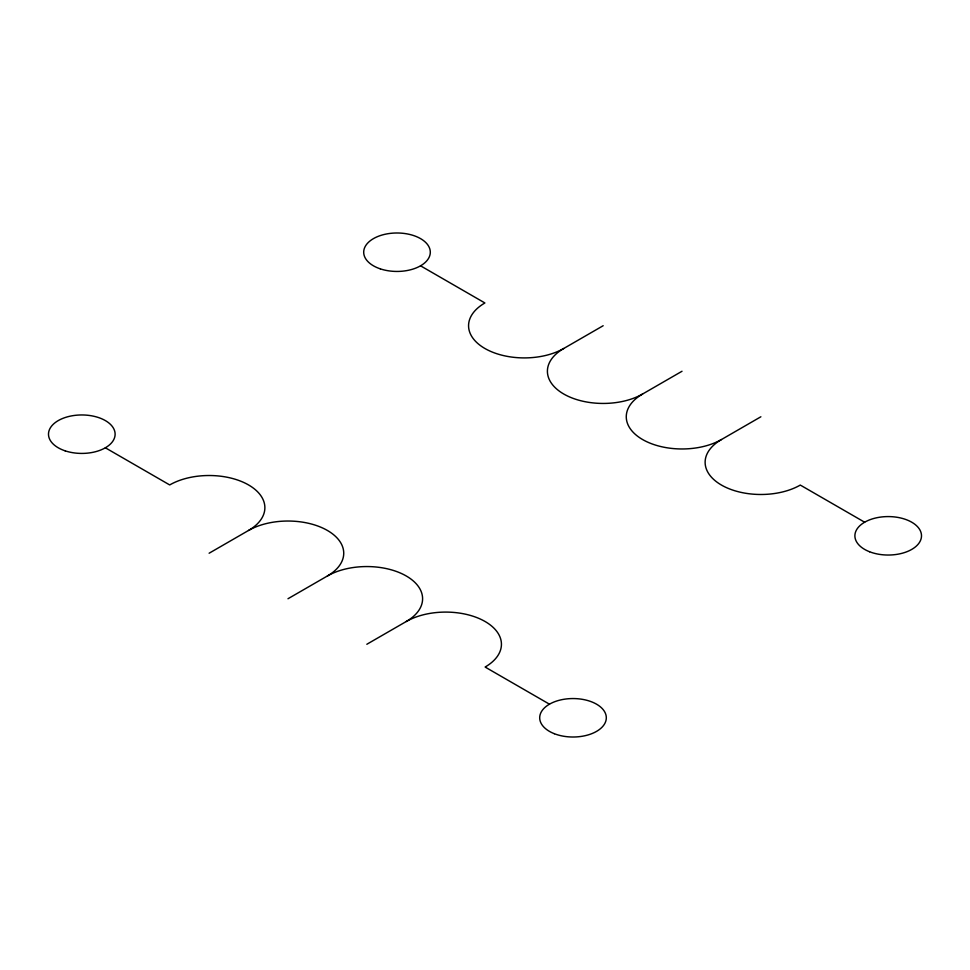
<?xml version="1.0" encoding="UTF-8"?>
<svg xmlns="http://www.w3.org/2000/svg" width="970" height="970" viewBox="0 0 970 970"><rect width="100%" height="100%" fill="white"/><g stroke="black" fill="none" stroke-linecap="round" stroke-linejoin="round"><path stroke-width="1.45" d="M209.12 553.227L248.55 530.457A55.763 32.192 0 0 1 327.399 530.457A55.763 32.192 0 0 1 327.399 575.986L287.981 598.745M420.543 265.816L484.891 302.967A55.763 32.192 0 0 0 484.891 348.485A55.763 32.192 0 0 0 563.74 348.485L603.17 325.726M563.74 348.485A55.763 32.192 0 0 0 563.74 394.014A55.763 32.192 0 0 0 642.601 394.014L682.019 371.255M366.83 644.274L406.26 621.515A55.763 32.192 0 0 1 485.109 621.515A55.763 32.192 0 0 1 485.109 667.033M642.601 394.014A55.763 32.192 0 0 0 642.601 439.543A55.763 32.192 0 0 0 721.45 439.543L760.88 416.773M800.953 485.449L864.646 522.212M105.354 447.788L169.702 484.939A55.763 32.192 0 0 1 248.55 484.939A55.763 32.192 0 0 1 248.55 530.457M485.764 667.421L549.457 704.184M800.298 485.061A55.763 32.192 0 0 1 721.45 485.061A55.763 32.192 0 0 1 721.45 439.543M327.399 575.986A55.763 32.192 0 0 1 406.26 575.986A55.763 32.192 0 0 1 406.26 621.515M380.349 268.872A33.307 19.23 0 0 0 430.304 252.212A33.307 19.23 0 0 0 380.349 235.564A33.307 19.23 0 0 0 380.349 268.872M869.532 551.736A33.307 19.23 0 0 0 921.415 537.174A33.307 19.23 0 0 0 873.643 518.513A33.307 19.23 0 0 0 869.532 551.736M554.331 733.708A33.307 19.23 0 0 0 606.226 719.158A33.307 19.23 0 0 0 558.453 700.486A33.307 19.23 0 0 0 554.331 733.708M65.148 450.844A33.307 19.23 0 0 0 115.115 434.196A33.307 19.23 0 0 0 65.148 417.536A33.307 19.23 0 0 0 65.148 450.844"/></g></svg>
